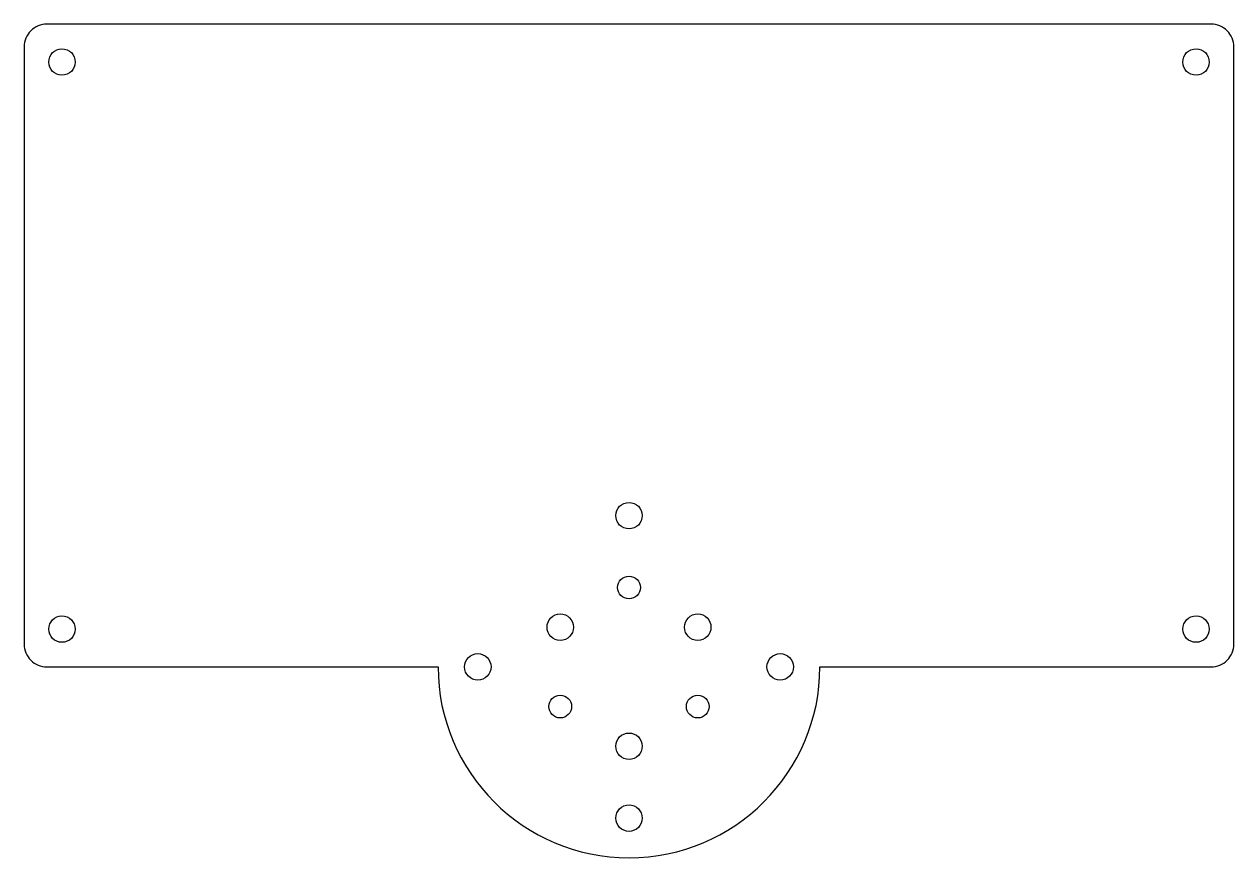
# Model space of a CAD drawing. Header units: millimetres. Extents: x -80 to 80, y -155 to -45.
import ezdxf

# ---------------------------------------------------------------- set-up
doc = ezdxf.new("R2010")
doc.units = ezdxf.units.MM
doc.layers.get('0').update_dxf_attribs({"linetype": 'CONTINUOUS'})

msp = doc.modelspace()

# ---------------------------------------------------------------- linework, layer by layer
msp.add_lwpolyline([(77, -45), (-77, -45, 0.414214), (-80, -48), (-80, -127, 0.414214), (-77, -130), (-25.25, -130, 1), (25.25, -130), (77, -130, 0.414214), (80, -127), (80, -48, 0.414214)], format="xyb", close=True)
for centre, radius in [((-75, -50), 1.75), ((75, -50), 1.75), ((0, -110), 1.75), ((0, -119.5), 1.5), ((-9.09, -124.75), 1.75), ((9.09, -124.75), 1.75), ((-75, -125), 1.75), ((75, -125), 1.75), ((-20, -130), 1.75), ((20, -130), 1.75), ((-9.09, -135.25), 1.5), ((9.09, -135.25), 1.5), ((0, -140.5), 1.75), ((0, -150), 1.75)]:
    msp.add_circle(centre, radius)

doc.saveas('drawing.dxf')
